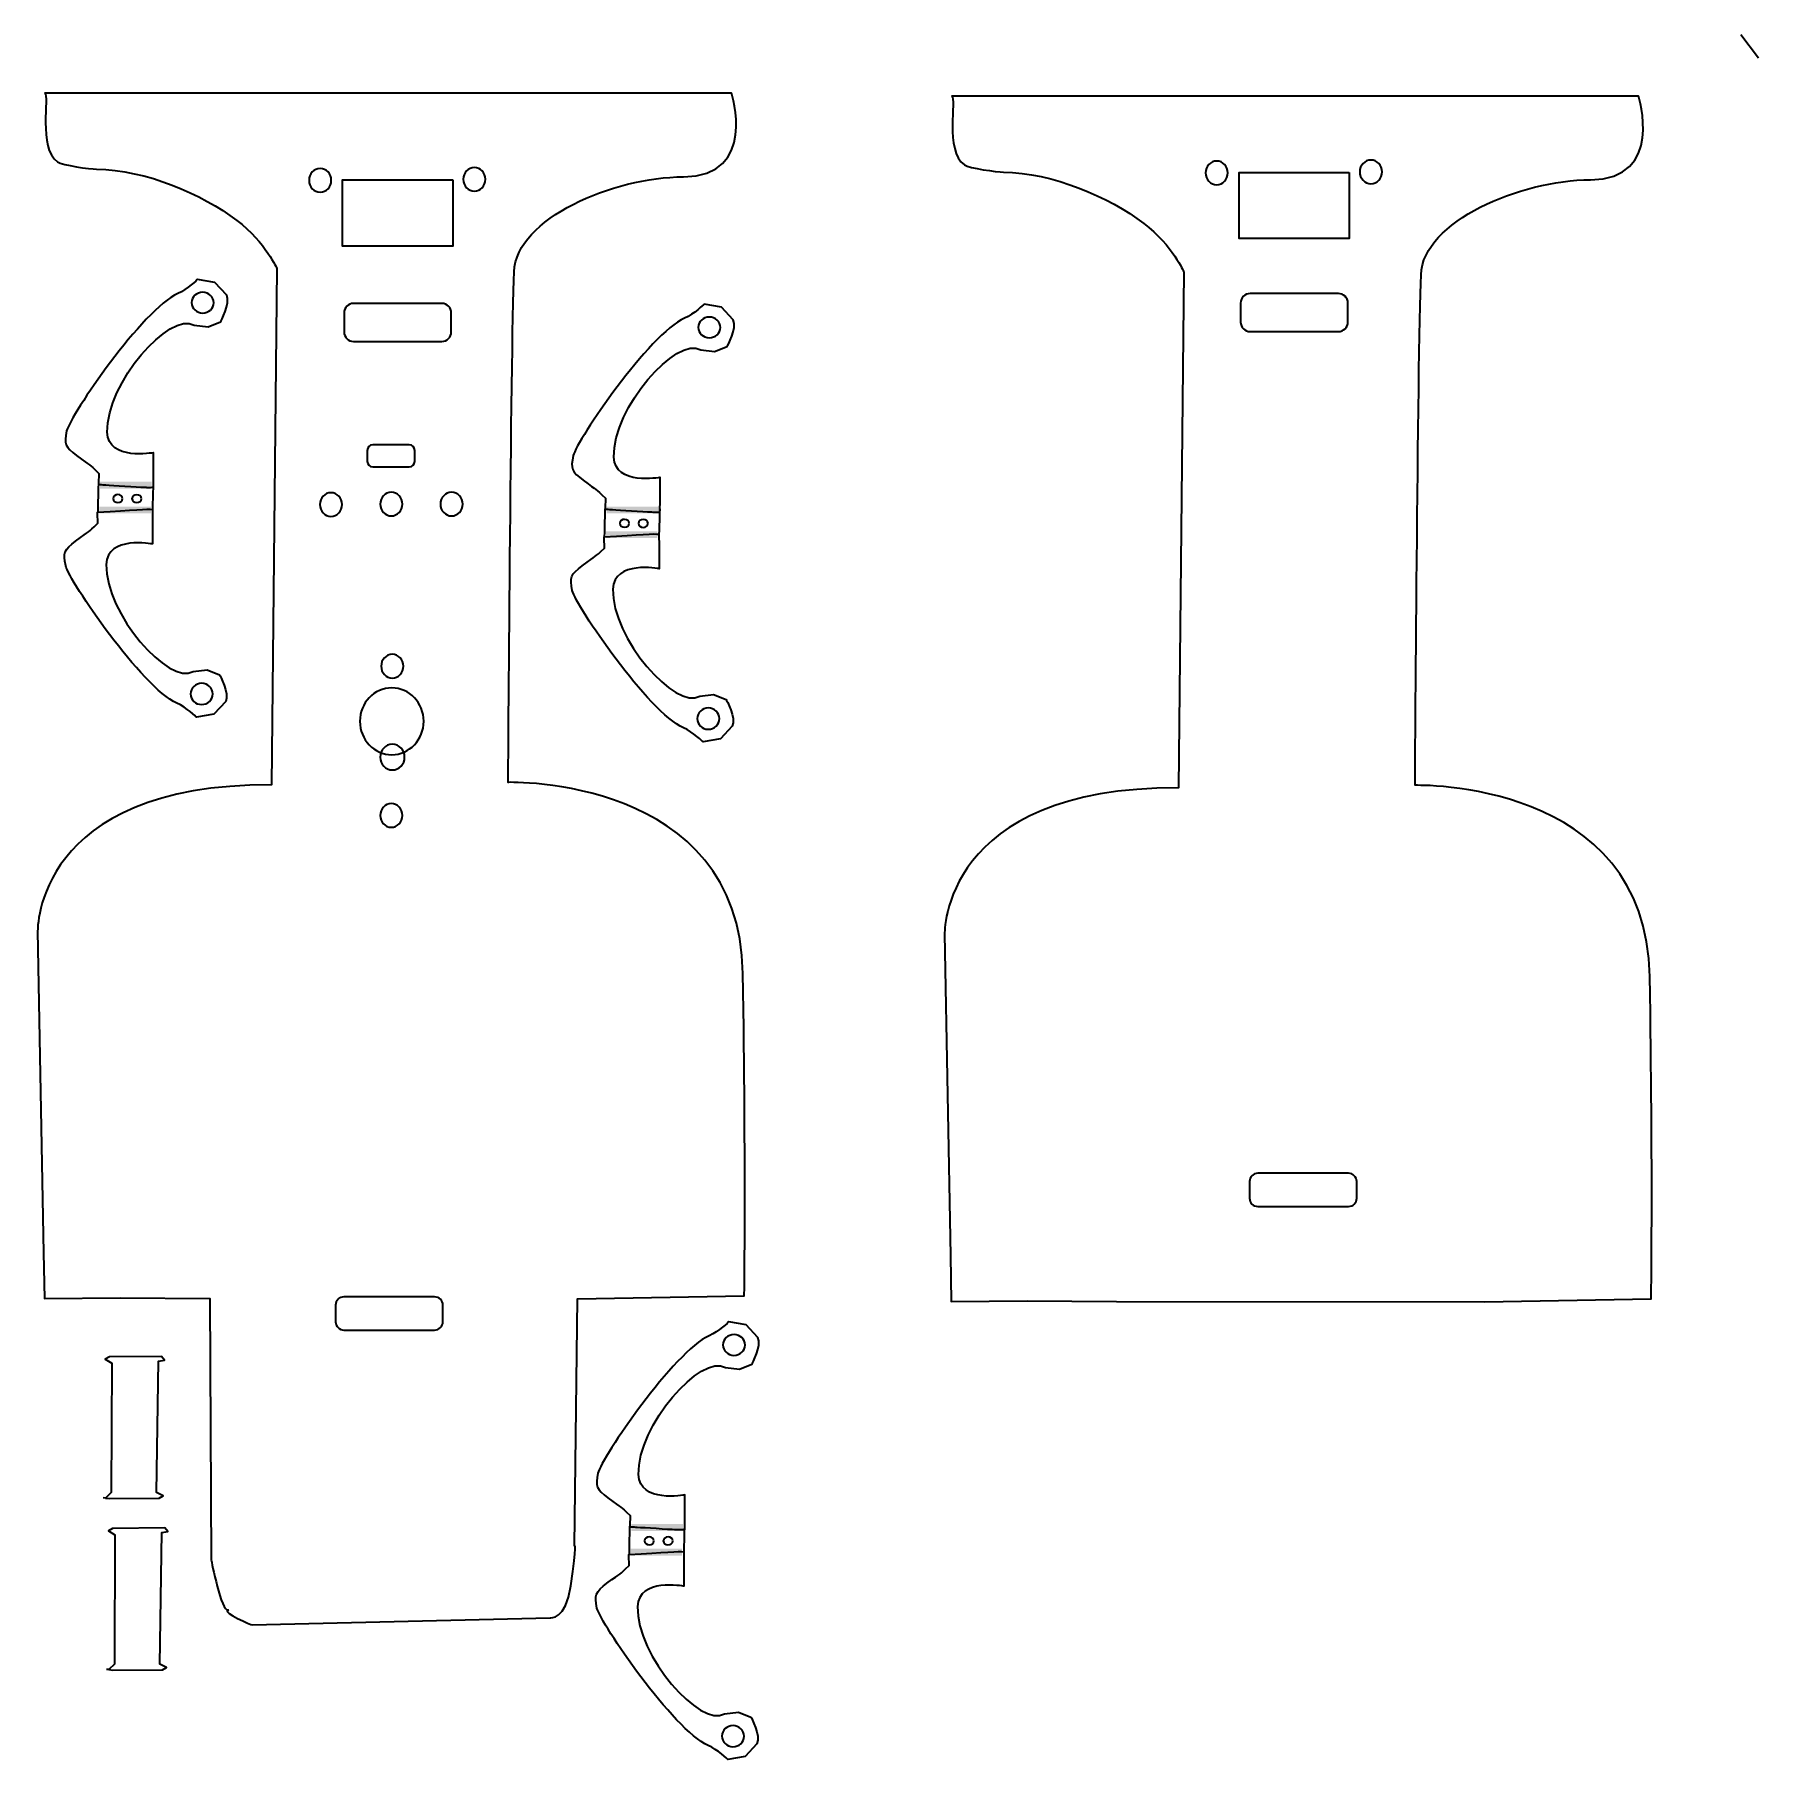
# Model space of a CAD drawing. Header units: centimetres. Extents: x 1.5 to 31, y 1.9 to 31.4.
import ezdxf

# ---------------------------------------------------------------- set-up
doc = ezdxf.new("R2010")
doc.units = ezdxf.units.CM

msp = doc.modelspace()

# ---------------------------------------------------------------- hatches: boundary and pattern name
at = {"true_color": 0xffffff, "transparency": 33554687}
for points in [[(3.47, 23.741), (3.47, 23.622), (2.581, 23.622), (2.581, 23.741)], [(3.453, 23.318), (3.453, 23.199), (2.572, 23.199), (2.572, 23.318)], [(12.148, 23.318), (12.148, 23.199), (11.259, 23.199), (11.259, 23.318)], [(12.131, 22.894), (12.131, 22.776), (11.25, 22.776), (11.25, 22.894)], [(12.571, 5.887), (12.571, 5.769), (11.682, 5.769), (11.682, 5.887)], [(12.554, 5.464), (12.554, 5.346), (11.674, 5.346), (11.674, 5.464)]]:
    msp.add_hatch(color=7, dxfattribs=at).paths.add_polyline_path(points, flags=0)

# ---------------------------------------------------------------- linework, layer by layer
at = {"color": 18, "linetype": 'Continuous', "lineweight": 35, "true_color": 0x000000}
for points in [[(30.691, 31.403), (30.994, 31.005)], [(2.678, 6.332), (2.639, 6.337)], [(2.731, 3.394), (2.693, 3.399)]]:
    msp.add_lwpolyline(points, dxfattribs=at)
at = {"color": 205, "linetype": 'Continuous', "lineweight": 35, "true_color": 0x846699}
for points in [[(23.984, 29.041), (23.984, 27.907), (22.096, 27.907), (22.096, 29.041), (23.984, 29.041)], [(8.626, 28.914), (8.626, 27.78), (6.738, 27.78), (6.738, 28.914), (8.626, 28.914)]]:
    msp.add_lwpolyline(points, close=True, dxfattribs=at)
at = {"color": 18, "linetype": 'Continuous', "lineweight": 35, "true_color": 0x000000}
for points in [[(2.678, 6.332), (2.74, 6.325), (3.597, 6.33), (3.667, 6.371), (3.552, 6.429), (3.586, 8.68), (3.688, 8.697), (3.636, 8.759), (2.743, 8.75), (2.671, 8.71), (2.782, 8.645), (2.774, 6.426), (2.678, 6.332)], [(2.731, 3.394), (2.794, 3.387), (3.65, 3.392), (3.721, 3.433), (3.606, 3.49), (3.639, 5.741), (3.742, 5.758), (3.69, 5.821), (2.797, 5.811), (2.725, 5.772), (2.836, 5.706), (2.828, 3.488), (2.731, 3.394)]]:
    msp.add_lwpolyline(points, close=True, dxfattribs=at)
at = {"color": 205, "linetype": 'Continuous', "lineweight": 35, "true_color": 0x846699}
for points, knots in [([(1.632, 30.396), (1.632, 30.396), (13.401, 30.396), (13.401, 30.396), (13.401, 30.396), (13.859, 28.974), (12.577, 28.966), (11.374, 28.958), (9.712, 28.258), (9.676, 27.339), (9.621, 25.94), (9.574, 18.593), (9.574, 18.593), (9.574, 18.593), (13.541, 18.704), (13.596, 15.317), (13.65, 11.922), (13.619, 9.796), (13.619, 9.796), (13.619, 9.796), (10.762, 9.748), (10.762, 9.748), (10.762, 9.748), (10.713, 5.514), (10.713, 5.514), (10.713, 5.514), (10.756, 5.591), (10.646, 4.829), (10.56, 4.238), (10.294, 4.284), (10.294, 4.284), (10.294, 4.284), (5.186, 4.159), (5.186, 4.159), (5.186, 4.159), (4.666, 4.367), (4.776, 4.418), (4.666, 4.367), (4.488, 5.269), (4.488, 5.269), (4.488, 5.269), (4.461, 9.752), (4.461, 9.752), (4.461, 9.752), (2.93, 9.765), (2.93, 9.765), (2.93, 9.765), (1.63, 9.754), (1.63, 9.754), (1.63, 9.754), (1.616, 10.536), (1.616, 10.536), (1.616, 10.536), (1.514, 16.045), (1.514, 16.045), (1.514, 16.045), (1.46, 18.558), (5.518, 18.551), (5.518, 18.551), (5.612, 27.39), (5.612, 27.39), (5.612, 27.39), (5.429, 27.832), (4.924, 28.219), (4.334, 28.671), (3.364, 29.087), (2.521, 29.097), (2.415, 29.098), (1.935, 29.164), (1.854, 29.222), (1.509, 29.465), (1.729, 30.366), (1.632, 30.396)], [0, 0, 0, 0, 1, 1, 1, 2, 2, 2, 3, 3, 3, 4, 4, 4, 5, 5, 5, 6, 6, 6, 7, 7, 7, 8, 8, 8, 9, 9, 9, 10, 10, 10, 11, 11, 11, 12, 12, 12, 13, 13, 13, 14, 14, 14, 15, 15, 15, 16, 16, 16, 17, 17, 17, 18, 18, 18, 19, 19, 19, 20, 20, 20, 21, 21, 21, 22, 22, 22, 23, 23, 23, 24, 24, 24, 24]), ([(17.169, 30.345), (17.169, 30.345), (28.937, 30.345), (28.937, 30.345), (28.937, 30.345), (29.395, 28.924), (28.114, 28.915), (26.911, 28.907), (25.248, 28.207), (25.212, 27.289), (25.157, 25.889), (25.11, 18.542), (25.11, 18.542), (25.11, 18.542), (29.077, 18.653), (29.132, 15.266), (29.187, 11.871), (29.155, 9.746), (29.155, 9.746), (29.155, 9.746), (26.298, 9.697), (26.298, 9.697), (26.298, 9.697), (19.997, 9.701), (19.997, 9.701), (19.997, 9.701), (18.466, 9.714), (18.466, 9.714), (18.466, 9.714), (17.166, 9.703), (17.166, 9.703), (17.166, 9.703), (17.152, 10.486), (17.152, 10.486), (17.152, 10.486), (17.05, 15.994), (17.05, 15.994), (17.05, 15.994), (16.996, 18.507), (21.055, 18.5), (21.055, 18.5), (21.148, 27.339), (21.148, 27.339), (21.148, 27.339), (20.966, 27.782), (20.461, 28.168), (19.87, 28.62), (18.901, 29.036), (18.057, 29.046), (17.951, 29.047), (17.471, 29.114), (17.39, 29.171), (17.045, 29.414), (17.266, 30.315), (17.169, 30.345)], [0, 0, 0, 0, 1, 1, 1, 2, 2, 2, 3, 3, 3, 4, 4, 4, 5, 5, 5, 6, 6, 6, 7, 7, 7, 8, 8, 8, 9, 9, 9, 10, 10, 10, 11, 11, 11, 12, 12, 12, 13, 13, 13, 14, 14, 14, 15, 15, 15, 16, 16, 16, 17, 17, 17, 18, 18, 18, 18]), ([(6.354, 28.702), (6.249, 28.702), (6.163, 28.793), (6.163, 28.906), (6.163, 29.018), (6.249, 29.109), (6.354, 29.109), (6.459, 29.109), (6.544, 29.018), (6.544, 28.906), (6.544, 28.794), (6.459, 28.703), (6.354, 28.702)], [0, 0, 0, 0, 1, 1, 1, 2, 2, 2, 3, 3, 3, 4, 4, 4, 4]), ([(8.995, 28.719), (8.89, 28.719), (8.805, 28.81), (8.805, 28.923), (8.805, 29.035), (8.89, 29.126), (8.995, 29.126), (9.1, 29.126), (9.186, 29.035), (9.186, 28.923), (9.186, 28.811), (9.101, 28.719), (8.995, 28.719)], [0, 0, 0, 0, 1, 1, 1, 2, 2, 2, 3, 3, 3, 4, 4, 4, 4]), ([(21.712, 28.829), (21.607, 28.829), (21.522, 28.92), (21.522, 29.033), (21.522, 29.145), (21.607, 29.236), (21.712, 29.236), (21.817, 29.236), (21.903, 29.145), (21.903, 29.033), (21.903, 28.921), (21.817, 28.83), (21.712, 28.829)], [0, 0, 0, 0, 1, 1, 1, 2, 2, 2, 3, 3, 3, 4, 4, 4, 4]), ([(24.354, 28.846), (24.249, 28.846), (24.163, 28.937), (24.163, 29.05), (24.163, 29.162), (24.249, 29.253), (24.354, 29.253), (24.459, 29.253), (24.544, 29.162), (24.544, 29.05), (24.544, 28.938), (24.459, 28.846), (24.354, 28.846)], [0, 0, 0, 0, 1, 1, 1, 2, 2, 2, 3, 3, 3, 4, 4, 4, 4]), ([(2.594, 23.694), (2.594, 23.694), (2.556, 23.696), (2.556, 23.696), (2.556, 23.696), (2.557, 23.713), (2.557, 23.713), (2.557, 23.713), (2.561, 23.886), (2.561, 23.886), (2.374, 24.072), (2.447, 23.989), (2.182, 24.19), (1.988, 24.337), (1.961, 24.39), (2.011, 24.613), (2.07, 24.875), (3.321, 26.706), (3.916, 26.966), (4.082, 27.039), (4.249, 27.203), (4.252, 27.208), (4.252, 27.208), (4.549, 27.154), (4.549, 27.154), (4.549, 27.154), (4.752, 26.939), (4.752, 26.939), (4.821, 26.799), (4.648, 26.483), (4.648, 26.483), (4.648, 26.483), (4.433, 26.396), (4.433, 26.396), (4.433, 26.396), (4.197, 26.425), (4.197, 26.425), (3.783, 26.671), (2.685, 25.432), (2.707, 24.589), (2.72, 24.093), (3.499, 24.24), (3.499, 24.24), (3.499, 24.24), (3.499, 23.999), (3.496, 23.7), (3.496, 23.7), (3.496, 23.649), (3.496, 23.649), (3.484, 23.647), (3.469, 23.646), (3.45, 23.646), (3.45, 23.646), (3.44, 23.646), (3.44, 23.646), (3.44, 23.646), (3.436, 23.646), (3.436, 23.646), (3.436, 23.646), (3.433, 23.646), (3.433, 23.646), (3.419, 23.646), (3.404, 23.646), (3.387, 23.646), (3.378, 23.647), (3.339, 23.649), (3.284, 23.652), (3.089, 23.663), (2.691, 23.688), (2.653, 23.69), (2.653, 23.69), (2.633, 23.692), (2.633, 23.692), (2.633, 23.692), (2.601, 23.694), (2.601, 23.694), (2.601, 23.694), (2.594, 23.694), (2.594, 23.694)], [0, 0, 0, 0, 1, 1, 1, 2, 2, 2, 3, 3, 3, 4, 4, 4, 5, 5, 5, 6, 6, 6, 7, 7, 7, 8, 8, 8, 9, 9, 9, 10, 10, 10, 11, 11, 11, 12, 12, 12, 13, 13, 13, 14, 14, 14, 15, 15, 15, 16, 16, 16, 17, 17, 17, 18, 18, 18, 19, 19, 19, 20, 20, 20, 21, 21, 21, 22, 22, 22, 23, 23, 23, 24, 24, 24, 25, 25, 25, 26, 26, 26, 26]), ([(4.532, 26.809), (4.531, 26.711), (4.446, 26.631), (4.341, 26.632), (4.236, 26.632), (4.15, 26.712), (4.151, 26.81), (4.151, 26.908), (4.237, 26.988), (4.342, 26.987), (4.447, 26.987), (4.532, 26.907), (4.532, 26.809)], [0, 0, 0, 0, 1, 1, 1, 2, 2, 2, 3, 3, 3, 4, 4, 4, 4]), ([(23.959, 26.804), (23.959, 26.804), (23.959, 26.478), (23.959, 26.478), (23.959, 26.388), (23.886, 26.315), (23.796, 26.315), (23.796, 26.315), (22.285, 26.315), (22.285, 26.315), (22.195, 26.315), (22.122, 26.388), (22.122, 26.478), (22.122, 26.478), (22.122, 26.804), (22.122, 26.804), (22.122, 26.894), (22.195, 26.967), (22.285, 26.967), (22.285, 26.967), (23.796, 26.967), (23.796, 26.967), (23.886, 26.967), (23.959, 26.894), (23.959, 26.804)], [0, 0, 0, 0, 1, 1, 1, 2, 2, 2, 3, 3, 3, 4, 4, 4, 5, 5, 5, 6, 6, 6, 7, 7, 7, 8, 8, 8, 8]), ([(8.6, 26.634), (8.6, 26.634), (8.6, 26.309), (8.6, 26.309), (8.6, 26.219), (8.527, 26.146), (8.437, 26.146), (8.437, 26.146), (6.926, 26.146), (6.926, 26.146), (6.836, 26.146), (6.763, 26.219), (6.763, 26.309), (6.763, 26.309), (6.763, 26.634), (6.763, 26.634), (6.763, 26.724), (6.836, 26.797), (6.926, 26.797), (6.926, 26.797), (8.437, 26.797), (8.437, 26.797), (8.527, 26.797), (8.6, 26.724), (8.6, 26.634)], [0, 0, 0, 0, 1, 1, 1, 2, 2, 2, 3, 3, 3, 4, 4, 4, 5, 5, 5, 6, 6, 6, 7, 7, 7, 8, 8, 8, 8]), ([(11.272, 23.271), (11.272, 23.271), (11.235, 23.273), (11.235, 23.273), (11.235, 23.273), (11.235, 23.289), (11.235, 23.289), (11.235, 23.289), (11.239, 23.462), (11.239, 23.462), (11.052, 23.648), (11.125, 23.566), (10.86, 23.767), (10.666, 23.913), (10.639, 23.967), (10.689, 24.189), (10.749, 24.452), (11.999, 26.283), (12.595, 26.543), (12.76, 26.615), (12.927, 26.78), (12.93, 26.784), (12.93, 26.784), (13.228, 26.73), (13.228, 26.73), (13.228, 26.73), (13.431, 26.515), (13.431, 26.515), (13.499, 26.375), (13.326, 26.059), (13.326, 26.059), (13.326, 26.059), (13.111, 25.973), (13.111, 25.973), (13.111, 25.973), (12.876, 26.002), (12.876, 26.002), (12.461, 26.248), (11.363, 25.009), (11.385, 24.165), (11.399, 23.67), (12.177, 23.816), (12.177, 23.816), (12.177, 23.816), (12.177, 23.575), (12.175, 23.276), (12.175, 23.276), (12.174, 23.225), (12.174, 23.225), (12.163, 23.224), (12.147, 23.223), (12.128, 23.222), (12.128, 23.222), (12.118, 23.222), (12.118, 23.222), (12.118, 23.222), (12.115, 23.222), (12.115, 23.222), (12.115, 23.222), (12.111, 23.222), (12.111, 23.222), (12.098, 23.222), (12.083, 23.222), (12.066, 23.223), (12.056, 23.223), (12.017, 23.225), (11.962, 23.229), (11.767, 23.24), (11.369, 23.264), (11.331, 23.267), (11.331, 23.267), (11.311, 23.268), (11.311, 23.268), (11.311, 23.268), (11.28, 23.27), (11.28, 23.27), (11.28, 23.27), (11.272, 23.271), (11.272, 23.271)], [0, 0, 0, 0, 1, 1, 1, 2, 2, 2, 3, 3, 3, 4, 4, 4, 5, 5, 5, 6, 6, 6, 7, 7, 7, 8, 8, 8, 9, 9, 9, 10, 10, 10, 11, 11, 11, 12, 12, 12, 13, 13, 13, 14, 14, 14, 15, 15, 15, 16, 16, 16, 17, 17, 17, 18, 18, 18, 19, 19, 19, 20, 20, 20, 21, 21, 21, 22, 22, 22, 23, 23, 23, 24, 24, 24, 25, 25, 25, 26, 26, 26, 26]), ([(13.21, 26.385), (13.21, 26.287), (13.124, 26.208), (13.019, 26.208), (12.914, 26.209), (12.829, 26.289), (12.829, 26.387), (12.83, 26.485), (12.915, 26.564), (13.02, 26.564), (13.126, 26.563), (13.211, 26.483), (13.21, 26.385)], [0, 0, 0, 0, 1, 1, 1, 2, 2, 2, 3, 3, 3, 4, 4, 4, 4]), ([(7.974, 24.28), (7.974, 24.28), (7.974, 24.091), (7.974, 24.091), (7.974, 24.039), (7.931, 23.996), (7.879, 23.996), (7.879, 23.996), (7.256, 23.996), (7.256, 23.996), (7.203, 23.996), (7.161, 24.039), (7.161, 24.091), (7.161, 24.091), (7.161, 24.28), (7.161, 24.28), (7.161, 24.332), (7.203, 24.375), (7.256, 24.375), (7.256, 24.375), (7.879, 24.375), (7.879, 24.375), (7.931, 24.375), (7.974, 24.332), (7.974, 24.28)], [0, 0, 0, 0, 1, 1, 1, 2, 2, 2, 3, 3, 3, 4, 4, 4, 5, 5, 5, 6, 6, 6, 7, 7, 7, 8, 8, 8, 8]), ([(2.969, 23.453), (2.969, 23.416), (2.933, 23.386), (2.889, 23.386), (2.844, 23.386), (2.808, 23.417), (2.809, 23.454), (2.809, 23.491), (2.845, 23.522), (2.889, 23.521), (2.934, 23.521), (2.97, 23.491), (2.969, 23.453)], [0, 0, 0, 0, 1, 1, 1, 2, 2, 2, 3, 3, 3, 4, 4, 4, 4]), ([(3.291, 23.452), (3.291, 23.415), (3.255, 23.385), (3.211, 23.385), (3.166, 23.385), (3.13, 23.415), (3.13, 23.453), (3.13, 23.49), (3.167, 23.52), (3.211, 23.52), (3.255, 23.52), (3.291, 23.49), (3.291, 23.452)], [0, 0, 0, 0, 1, 1, 1, 2, 2, 2, 3, 3, 3, 4, 4, 4, 4]), ([(6.539, 23.555), (6.644, 23.555), (6.729, 23.464), (6.729, 23.352), (6.729, 23.239), (6.644, 23.148), (6.539, 23.148), (6.434, 23.148), (6.348, 23.239), (6.348, 23.352), (6.348, 23.464), (6.434, 23.555), (6.539, 23.555)], [0, 0, 0, 0, 1, 1, 1, 2, 2, 2, 3, 3, 3, 4, 4, 4, 4]), ([(7.572, 23.563), (7.677, 23.563), (7.762, 23.472), (7.762, 23.36), (7.762, 23.248), (7.677, 23.157), (7.572, 23.157), (7.467, 23.157), (7.381, 23.248), (7.381, 23.36), (7.381, 23.472), (7.467, 23.563), (7.572, 23.563)], [0, 0, 0, 0, 1, 1, 1, 2, 2, 2, 3, 3, 3, 4, 4, 4, 4]), ([(7.572, 23.563), (7.677, 23.563), (7.762, 23.472), (7.762, 23.36), (7.762, 23.248), (7.677, 23.157), (7.572, 23.157), (7.467, 23.157), (7.381, 23.248), (7.381, 23.36), (7.381, 23.472), (7.467, 23.563), (7.572, 23.563)], [0, 0, 0, 0, 1, 1, 1, 2, 2, 2, 3, 3, 3, 4, 4, 4, 4]), ([(7.572, 23.563), (7.677, 23.563), (7.762, 23.472), (7.762, 23.36), (7.762, 23.248), (7.677, 23.157), (7.572, 23.157), (7.467, 23.157), (7.381, 23.248), (7.381, 23.36), (7.381, 23.472), (7.467, 23.563), (7.572, 23.563)], [0, 0, 0, 0, 1, 1, 1, 2, 2, 2, 3, 3, 3, 4, 4, 4, 4]), ([(8.605, 23.563), (8.71, 23.563), (8.795, 23.472), (8.795, 23.36), (8.795, 23.248), (8.71, 23.157), (8.605, 23.157), (8.499, 23.157), (8.414, 23.248), (8.414, 23.36), (8.414, 23.472), (8.499, 23.563), (8.605, 23.563)], [0, 0, 0, 0, 1, 1, 1, 2, 2, 2, 3, 3, 3, 4, 4, 4, 4]), ([(3.479, 23.267), (3.398, 23.279), (3.158, 23.259), (2.539, 23.22), (2.539, 23.22), (2.54, 23.204), (2.54, 23.204), (2.54, 23.204), (2.544, 23.031), (2.544, 23.031), (2.357, 22.845), (2.43, 22.927), (2.165, 22.726), (1.971, 22.58), (1.944, 22.526), (1.994, 22.303), (2.054, 22.041), (3.304, 20.21), (3.899, 19.95), (4.065, 19.878), (4.232, 19.713), (4.235, 19.709), (4.235, 19.709), (4.533, 19.763), (4.533, 19.763), (4.533, 19.763), (4.736, 19.978), (4.736, 19.978), (4.804, 20.118), (4.631, 20.433), (4.631, 20.433), (4.631, 20.433), (4.416, 20.52), (4.416, 20.52), (4.416, 20.52), (4.18, 20.491), (4.18, 20.491), (3.766, 20.245), (2.668, 21.484), (2.69, 22.327), (2.703, 22.823), (3.482, 22.676), (3.482, 22.676), (3.482, 22.676), (3.482, 22.918), (3.48, 23.216), (3.48, 23.216), (3.479, 23.267), (3.479, 23.267)], [0, 0, 0, 0, 1, 1, 1, 2, 2, 2, 3, 3, 3, 4, 4, 4, 5, 5, 5, 6, 6, 6, 7, 7, 7, 8, 8, 8, 9, 9, 9, 10, 10, 10, 11, 11, 11, 12, 12, 12, 13, 13, 13, 14, 14, 14, 15, 15, 15, 16, 16, 16, 16]), ([(11.648, 23.03), (11.648, 22.993), (11.612, 22.962), (11.567, 22.963), (11.523, 22.963), (11.487, 22.993), (11.487, 23.031), (11.487, 23.068), (11.523, 23.098), (11.568, 23.098), (11.612, 23.098), (11.648, 23.067), (11.648, 23.03)], [0, 0, 0, 0, 1, 1, 1, 2, 2, 2, 3, 3, 3, 4, 4, 4, 4]), ([(11.97, 23.029), (11.969, 22.991), (11.933, 22.961), (11.889, 22.961), (11.844, 22.962), (11.809, 22.992), (11.809, 23.029), (11.809, 23.067), (11.845, 23.097), (11.889, 23.097), (11.934, 23.097), (11.97, 23.066), (11.97, 23.029)], [0, 0, 0, 0, 1, 1, 1, 2, 2, 2, 3, 3, 3, 4, 4, 4, 4]), ([(12.157, 22.844), (12.076, 22.856), (11.836, 22.836), (11.218, 22.796), (11.218, 22.796), (11.218, 22.78), (11.218, 22.78), (11.218, 22.78), (11.222, 22.607), (11.222, 22.607), (11.035, 22.421), (11.108, 22.504), (10.843, 22.303), (10.649, 22.156), (10.622, 22.103), (10.673, 21.88), (10.732, 21.618), (11.982, 19.787), (12.578, 19.527), (12.744, 19.454), (12.91, 19.289), (12.913, 19.285), (12.913, 19.285), (13.211, 19.339), (13.211, 19.339), (13.211, 19.339), (13.414, 19.554), (13.414, 19.554), (13.482, 19.694), (13.309, 20.01), (13.309, 20.01), (13.309, 20.01), (13.094, 20.097), (13.094, 20.097), (13.094, 20.097), (12.859, 20.068), (12.859, 20.068), (12.444, 19.821), (11.346, 21.061), (11.369, 21.904), (11.382, 22.399), (12.16, 22.253), (12.16, 22.253), (12.16, 22.253), (12.16, 22.494), (12.158, 22.793), (12.158, 22.793), (12.157, 22.844), (12.157, 22.844)], [0, 0, 0, 0, 1, 1, 1, 2, 2, 2, 3, 3, 3, 4, 4, 4, 5, 5, 5, 6, 6, 6, 7, 7, 7, 8, 8, 8, 9, 9, 9, 10, 10, 10, 11, 11, 11, 12, 12, 12, 13, 13, 13, 14, 14, 14, 15, 15, 15, 16, 16, 16, 16]), ([(7.589, 20.786), (7.694, 20.786), (7.779, 20.695), (7.779, 20.583), (7.779, 20.471), (7.694, 20.38), (7.589, 20.38), (7.483, 20.38), (7.398, 20.471), (7.398, 20.583), (7.398, 20.695), (7.483, 20.786), (7.589, 20.786)], [0, 0, 0, 0, 1, 1, 1, 2, 2, 2, 3, 3, 3, 4, 4, 4, 4]), ([(4.514, 20.107), (4.514, 20.007), (4.428, 19.926), (4.323, 19.926), (4.218, 19.926), (4.133, 20.008), (4.133, 20.109), (4.134, 20.209), (4.219, 20.29), (4.325, 20.29), (4.43, 20.29), (4.515, 20.208), (4.514, 20.107)], [0, 0, 0, 0, 1, 1, 1, 2, 2, 2, 3, 3, 3, 4, 4, 4, 4]), ([(7.581, 20.21), (7.883, 20.21), (8.128, 19.954), (8.128, 19.639), (8.128, 19.323), (7.883, 19.067), (7.581, 19.067), (7.279, 19.067), (7.034, 19.323), (7.034, 19.639), (7.034, 19.954), (7.279, 20.21), (7.581, 20.21)], [0, 0, 0, 0, 1, 1, 1, 2, 2, 2, 3, 3, 3, 4, 4, 4, 4]), ([(13.193, 19.684), (13.192, 19.583), (13.107, 19.502), (13.002, 19.503), (12.896, 19.503), (12.811, 19.585), (12.812, 19.685), (12.812, 19.786), (12.898, 19.867), (13.003, 19.867), (13.108, 19.866), (13.193, 19.784), (13.193, 19.684)], [0, 0, 0, 0, 1, 1, 1, 2, 2, 2, 3, 3, 3, 4, 4, 4, 4]), ([(7.591, 19.245), (7.707, 19.245), (7.801, 19.147), (7.801, 19.025), (7.801, 18.904), (7.707, 18.805), (7.591, 18.805), (7.475, 18.805), (7.381, 18.904), (7.381, 19.025), (7.381, 19.147), (7.475, 19.245), (7.591, 19.245)], [0, 0, 0, 0, 1, 1, 1, 2, 2, 2, 3, 3, 3, 4, 4, 4, 4]), ([(7.572, 18.229), (7.677, 18.229), (7.762, 18.138), (7.762, 18.026), (7.762, 17.914), (7.677, 17.823), (7.572, 17.823), (7.467, 17.823), (7.381, 17.914), (7.381, 18.026), (7.381, 18.138), (7.467, 18.229), (7.572, 18.229)], [0, 0, 0, 0, 1, 1, 1, 2, 2, 2, 3, 3, 3, 4, 4, 4, 4]), ([(24.111, 11.754), (24.111, 11.754), (24.111, 11.471), (24.111, 11.471), (24.111, 11.392), (24.048, 11.329), (23.969, 11.329), (23.969, 11.329), (22.416, 11.329), (22.416, 11.329), (22.338, 11.329), (22.274, 11.392), (22.274, 11.471), (22.274, 11.471), (22.274, 11.754), (22.274, 11.754), (22.274, 11.833), (22.338, 11.896), (22.416, 11.896), (22.416, 11.896), (23.969, 11.896), (23.969, 11.896), (24.048, 11.896), (24.111, 11.833), (24.111, 11.754)], [0, 0, 0, 0, 1, 1, 1, 2, 2, 2, 3, 3, 3, 4, 4, 4, 5, 5, 5, 6, 6, 6, 7, 7, 7, 8, 8, 8, 8]), ([(8.456, 9.638), (8.456, 9.638), (8.456, 9.354), (8.456, 9.354), (8.456, 9.276), (8.393, 9.212), (8.315, 9.212), (8.315, 9.212), (6.761, 9.212), (6.761, 9.212), (6.683, 9.212), (6.619, 9.276), (6.619, 9.354), (6.619, 9.354), (6.619, 9.638), (6.619, 9.638), (6.619, 9.716), (6.683, 9.779), (6.761, 9.779), (6.761, 9.779), (8.315, 9.779), (8.315, 9.779), (8.393, 9.779), (8.456, 9.716), (8.456, 9.638)], [0, 0, 0, 0, 1, 1, 1, 2, 2, 2, 3, 3, 3, 4, 4, 4, 5, 5, 5, 6, 6, 6, 7, 7, 7, 8, 8, 8, 8]), ([(11.696, 5.84), (11.696, 5.84), (11.658, 5.843), (11.658, 5.843), (11.658, 5.843), (11.658, 5.859), (11.658, 5.859), (11.658, 5.859), (11.662, 6.032), (11.662, 6.032), (11.476, 6.218), (11.549, 6.136), (11.283, 6.336), (11.09, 6.483), (11.062, 6.537), (11.113, 6.759), (11.172, 7.021), (12.423, 8.853), (13.018, 9.113), (13.184, 9.185), (13.35, 9.35), (13.354, 9.354), (13.354, 9.354), (13.651, 9.3), (13.651, 9.3), (13.651, 9.3), (13.854, 9.085), (13.854, 9.085), (13.923, 8.945), (13.75, 8.629), (13.75, 8.629), (13.75, 8.629), (13.535, 8.542), (13.535, 8.542), (13.535, 8.542), (13.299, 8.571), (13.299, 8.571), (12.885, 8.818), (11.786, 7.579), (11.809, 6.735), (11.822, 6.24), (12.6, 6.386), (12.6, 6.386), (12.6, 6.386), (12.6, 6.145), (12.598, 5.846), (12.598, 5.846), (12.598, 5.795), (12.598, 5.795), (12.586, 5.794), (12.571, 5.793), (12.551, 5.792), (12.551, 5.792), (12.541, 5.792), (12.541, 5.792), (12.541, 5.792), (12.538, 5.792), (12.538, 5.792), (12.538, 5.792), (12.535, 5.792), (12.535, 5.792), (12.521, 5.792), (12.506, 5.792), (12.489, 5.793), (12.48, 5.793), (12.441, 5.795), (12.385, 5.798), (12.191, 5.81), (11.793, 5.834), (11.754, 5.837), (11.754, 5.837), (11.734, 5.838), (11.734, 5.838), (11.734, 5.838), (11.703, 5.84), (11.703, 5.84), (11.703, 5.84), (11.696, 5.84), (11.696, 5.84)], [0, 0, 0, 0, 1, 1, 1, 2, 2, 2, 3, 3, 3, 4, 4, 4, 5, 5, 5, 6, 6, 6, 7, 7, 7, 8, 8, 8, 9, 9, 9, 10, 10, 10, 11, 11, 11, 12, 12, 12, 13, 13, 13, 14, 14, 14, 15, 15, 15, 16, 16, 16, 17, 17, 17, 18, 18, 18, 19, 19, 19, 20, 20, 20, 21, 21, 21, 22, 22, 22, 23, 23, 23, 24, 24, 24, 25, 25, 25, 26, 26, 26, 26]), ([(13.634, 8.955), (13.633, 8.857), (13.547, 8.778), (13.442, 8.778), (13.337, 8.778), (13.252, 8.858), (13.253, 8.957), (13.253, 9.055), (13.339, 9.134), (13.444, 9.134), (13.549, 9.133), (13.634, 9.053), (13.634, 8.955)], [0, 0, 0, 0, 1, 1, 1, 2, 2, 2, 3, 3, 3, 4, 4, 4, 4]), ([(12.071, 5.6), (12.071, 5.562), (12.035, 5.532), (11.99, 5.532), (11.946, 5.533), (11.91, 5.563), (11.91, 5.6), (11.91, 5.638), (11.947, 5.668), (11.991, 5.668), (12.035, 5.668), (12.071, 5.637), (12.071, 5.6)], [0, 0, 0, 0, 1, 1, 1, 2, 2, 2, 3, 3, 3, 4, 4, 4, 4]), ([(12.393, 5.599), (12.393, 5.561), (12.357, 5.531), (12.312, 5.531), (12.268, 5.531), (12.232, 5.562), (12.232, 5.599), (12.232, 5.637), (12.268, 5.667), (12.313, 5.667), (12.357, 5.666), (12.393, 5.636), (12.393, 5.599)], [0, 0, 0, 0, 1, 1, 1, 2, 2, 2, 3, 3, 3, 4, 4, 4, 4]), ([(12.581, 5.414), (12.5, 5.425), (12.259, 5.405), (11.641, 5.366), (11.641, 5.366), (11.641, 5.35), (11.641, 5.35), (11.641, 5.35), (11.645, 5.177), (11.645, 5.177), (11.459, 4.991), (11.532, 5.073), (11.267, 4.873), (11.073, 4.726), (11.045, 4.672), (11.096, 4.45), (11.155, 4.188), (12.406, 2.356), (13.001, 2.096), (13.167, 2.024), (13.333, 1.859), (13.337, 1.855), (13.337, 1.855), (13.634, 1.909), (13.634, 1.909), (13.634, 1.909), (13.837, 2.124), (13.837, 2.124), (13.906, 2.264), (13.733, 2.58), (13.733, 2.58), (13.733, 2.58), (13.518, 2.667), (13.518, 2.667), (13.518, 2.667), (13.282, 2.638), (13.282, 2.638), (12.868, 2.391), (11.769, 3.63), (11.792, 4.474), (11.805, 4.969), (12.583, 4.823), (12.583, 4.823), (12.583, 4.823), (12.583, 5.064), (12.581, 5.363), (12.581, 5.363), (12.581, 5.414), (12.581, 5.414)], [0, 0, 0, 0, 1, 1, 1, 2, 2, 2, 3, 3, 3, 4, 4, 4, 5, 5, 5, 6, 6, 6, 7, 7, 7, 8, 8, 8, 9, 9, 9, 10, 10, 10, 11, 11, 11, 12, 12, 12, 13, 13, 13, 14, 14, 14, 15, 15, 15, 16, 16, 16, 16]), ([(13.616, 2.254), (13.616, 2.153), (13.53, 2.072), (13.425, 2.072), (13.32, 2.073), (13.235, 2.155), (13.235, 2.255), (13.235, 2.356), (13.321, 2.437), (13.426, 2.436), (13.531, 2.436), (13.616, 2.354), (13.616, 2.254)], [0, 0, 0, 0, 1, 1, 1, 2, 2, 2, 3, 3, 3, 4, 4, 4, 4])]:
    msp.add_open_spline(points, degree=3, knots=knots, dxfattribs=at)
at = {"color": 18, "linetype": 'Continuous', "lineweight": 35, "true_color": 0x000000}
for points in [[(2.554, 23.704), (2.548, 23.533), (2.543, 23.252), (2.543, 23.213)], [(3.492, 23.704), (3.486, 23.478), (3.487, 23.483), (3.48, 23.262)], [(11.232, 23.281), (11.227, 23.109), (11.222, 22.829), (11.221, 22.79)], [(12.17, 23.28), (12.165, 23.055), (12.165, 23.06), (12.158, 22.839)], [(11.655, 5.851), (11.65, 5.679), (11.645, 5.399), (11.644, 5.359)], [(12.593, 5.85), (12.588, 5.625), (12.588, 5.63), (12.582, 5.408)]]:
    msp.add_open_spline(points, degree=3, dxfattribs=at)

doc.saveas('drawing.dxf')
